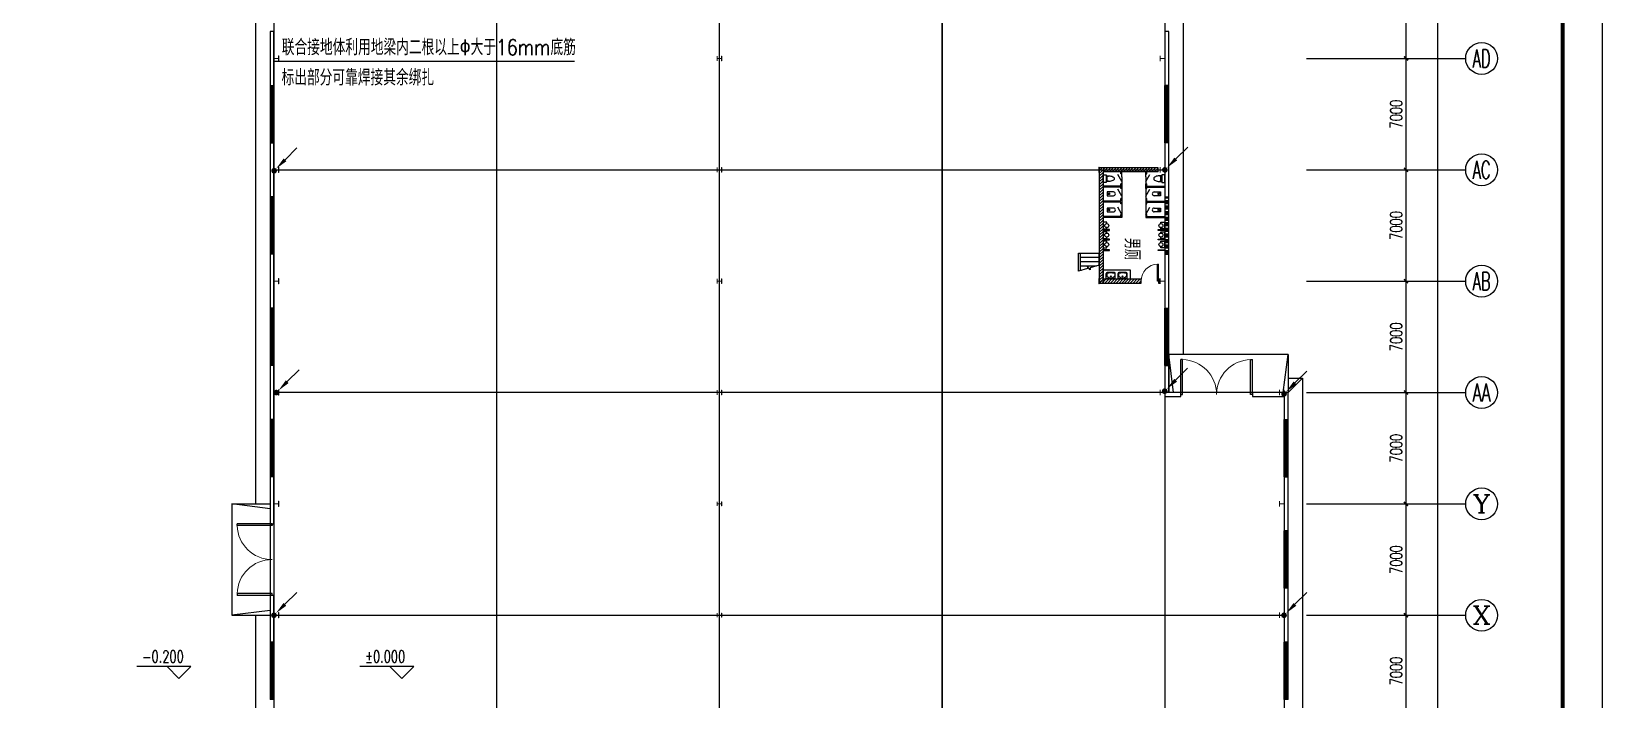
# Model space of a CAD drawing. Extents: x -496980 to 486425, y -292187 to -29437.
# Drawn here: x 226873 to 325629, y -142744 to -100744 of the extents above; entities that cross this region are included whole.
import ezdxf
from ezdxf.enums import TextEntityAlignment as Align

# ---------------------------------------------------------------- set-up
doc = ezdxf.new("R2010")
doc.units = 0
doc.header["$LTSCALE"] = 1000
doc.header["$MEASUREMENT"] = 0
doc.linetypes.add('DASH', pattern=[0.35, 0.25, -0.1])
for name, color, linetype in [('AXIS', 3, 'Continuous'), ('AXIS_TEXT', 7, 'Continuous'), ('DIM_ELEV', 3, 'Continuous'), ('LVTRY', 6, 'Continuous'), ('LWIRE', 4, 'Continuous'), ('PUB_HATCH', 8, 'Continuous'), ('PUB_TEXT', 7, 'Continuous'), ('PUB_TITLE', 4, 'Continuous'), ('STAIR', 2, 'Continuous'), ('WALL', 9, 'Continuous'), ('WINDOW', 4, 'Continuous'), ('WIRE-接地', 4, 'Continuous'), ('ZDH', 7, 'Continuous'), ('洁具', 7, 'Continuous')]:
    doc.layers.add(name, color=color, linetype=linetype)
doc.layers.add('STXT_XG_THIN', color=2, linetype='Continuous', lineweight=0)
doc.styles.add('_HZTXT', font='txt.shx', dxfattribs={"width": 0.8, "bigfont": 'hztxt.shx'})
doc.styles.add('_TCH_AXIS', font='COMPLEX', dxfattribs={"bigfont": 'GBCBIG'})
doc.styles.add('_TCH_DIM', font='SIMPLEX', dxfattribs={"bigfont": 'GBCBIG'})
doc.styles.add('_TCH_DIM_T3', font='SIMPLEX', dxfattribs={"width": 0.705882, "bigfont": 'GBCBIG'})
doc.styles.add('COMPLEX', font='COMPLEX')
doc.styles.get("Standard").update_dxf_attribs({"font": 'gbenor.shx', "bigfont": 'gbcbig.shx'})
doc.styles.add('TG_LINETYPE', font='SIMPLEX', dxfattribs={"width": 0.8, "height": 3, "bigfont": 'HZTXT'})
doc.linetypes.add('TG_E', pattern='A,2,-0.4,["E",TG_LINETYPE,S=0.1,R=0,X=-0.28,Y=-0.15],0', length=2.4)
doc.dimstyles.new('_TCH_ARCH&&250', dxfattribs={"dimtxt": 743.75, "dimasz": 250, "dimexe": 625, "dimexo": 750, "dimgap": 250, "dimtad": 1, "dimdec": 0, "dimzin": 0, "dimdsep": 46, "dimtxsty": '_TCH_DIM_T3', "dimblk": 'ARCHTICK', "dimcen": 0.09, "dimclrt": 7, "dimazin": 2, "dimtfac": 1, "dimtdec": 0, "dimtix": 1, "dimtmove": 2, "dimatfit": 3, "dimfxl": 0, "dimtolj": 1, "dimtzin": 0, "dimarcsym": 0})
pattern_1 = [(45, (0, 89.76), (-88.388383, 88.388383), [])]

# ---------------------------------------------------------------- blocks, each defined once
blk = doc.blocks.new('_LV1')
for p, q in [((-280, 0), (280, 0)), ((-280, 0), (-280, -361)), ((280, 0), (280, -361)), ((-280, -29), (280, -29)), ((-251, -356), (-251, -214)), ((0, -29), (-90, -29)), ((-90, -29), (90, -29)), ((251, -356), (251, -215))]:
    blk.add_line(p, q)
for centre, radius in [((-139, -69), 15), ((1, -182), 24.9), ((0, -57), 8), ((139, -69), 15)]:
    blk.add_circle(centre, radius)
for centre, radius, start, end in [((-224, -361), 56, 180, 263.48098), ((-223, -214), 28, 133.15434, 180), ((-223, -356), 28, 180, 263.49841), ((0, -452), 354, 46.75809, 133.15434), ((0, 1600), 2029, 263.48098, 276.51902), ((0, 1600), 1997, 263.49841, 276.51223), ((223, -356), 28, 276.51223, 0), ((224, -361), 56, 276.51902, 0), ((223, -215), 28, 0, 46.75809)]:
    blk.add_arc(centre, radius, start, end)
blk = doc.blocks.new('$TelecSys$00000078')
for p, q in [((1.15, 1.15), (0.55, 0.55)), ((0.104, 0.104), (0.104, 0.104)), ((-0.104, -0.104), (-0.104, -0.104))]:
    blk.add_line(p, q)
at = {"const_width": 0.142}
blk.add_lwpolyline([(-0.071, 0, 1), (0.071, 0, 1)], format="xyb", close=True, dxfattribs=at)
blk.add_solid([(0.62, 0.48), (0.48, 0.62), (0.1, 0.1)])
at = {"width": 0.8, "flags": 9}
blk.add_attdef('A', (0, 0), '', height=0.00002, dxfattribs=at)
blk = doc.blocks.new('_ArchTick')
at = {"color": 0, "linetype": 'ByBlock', "const_width": 0.4}
blk.add_lwpolyline([(-0.5, -0.5), (0.5, 0.5)], dxfattribs=at)
blk = doc.blocks.new('*D103')
at = {"layer": 'AXIS', "color": 0, "lineweight": -2}
for p, q in [((307774, -137444), (313899, -137444)), ((313274, -144444), (313274, -137444)), ((307774, -144444), (313899, -144444))]:
    blk.add_line(p, q, dxfattribs=at)
at = {"layer": 'Defpoints', "color": 0}
for p in [(307024, -137444), (313274, -137444), (307024, -144444)]:
    blk.add_point(p, dxfattribs=at)
at = {"layer": 'AXIS', "color": 0, "lineweight": -2, "xscale": 250, "yscale": 250, "zscale": 250}
for p, rotation in [((313274, -137444), 90), ((313274, -144444), 270)]:
    blk.add_blockref('_ArchTick', p, dxfattribs=dict(at, rotation=rotation))
at = {"layer": 'AXIS', "color": 7, "insert": (312652, -140944), "char_height": 743.8, "attachment_point": 5, "rotation": 90, "style": '_TCH_DIM_T3'}
blk.add_mtext('\\A1;7000', dxfattribs=at)
blk = doc.blocks.new('*D104')
at = {"layer": 'AXIS', "color": 0, "lineweight": -2}
for p, q in [((307774, -130444), (313899, -130444)), ((313274, -137444), (313274, -130444)), ((307774, -137444), (313899, -137444))]:
    blk.add_line(p, q, dxfattribs=at)
at = {"layer": 'Defpoints', "color": 0}
for p in [(307024, -130444), (313274, -130444), (307024, -137444)]:
    blk.add_point(p, dxfattribs=at)
at = {"layer": 'AXIS', "color": 0, "lineweight": -2, "xscale": 250, "yscale": 250, "zscale": 250}
for p, rotation in [((313274, -130444), 90), ((313274, -137444), 270)]:
    blk.add_blockref('_ArchTick', p, dxfattribs=dict(at, rotation=rotation))
at = {"layer": 'AXIS', "color": 7, "insert": (312652, -133944), "char_height": 743.8, "attachment_point": 5, "rotation": 90, "style": '_TCH_DIM_T3'}
blk.add_mtext('\\A1;7000', dxfattribs=at)
blk = doc.blocks.new('*D105')
at = {"layer": 'AXIS', "color": 0, "lineweight": -2}
for p, q in [((307774, -123444), (313899, -123444)), ((313274, -130444), (313274, -123444)), ((307774, -130444), (313899, -130444))]:
    blk.add_line(p, q, dxfattribs=at)
at = {"layer": 'Defpoints', "color": 0}
for p in [(307024, -123444), (313274, -123444), (307024, -130444)]:
    blk.add_point(p, dxfattribs=at)
at = {"layer": 'AXIS', "color": 0, "lineweight": -2, "xscale": 250, "yscale": 250, "zscale": 250}
for p, rotation in [((313274, -123444), 90), ((313274, -130444), 270)]:
    blk.add_blockref('_ArchTick', p, dxfattribs=dict(at, rotation=rotation))
at = {"layer": 'AXIS', "color": 7, "insert": (312652, -126944), "char_height": 743.8, "attachment_point": 5, "rotation": 90, "style": '_TCH_DIM_T3'}
blk.add_mtext('\\A1;7000', dxfattribs=at)
blk = doc.blocks.new('*D106')
at = {"layer": 'AXIS', "color": 0, "lineweight": -2}
for p, q in [((307774, -116444), (313899, -116444)), ((313274, -123444), (313274, -116444)), ((307774, -123444), (313899, -123444))]:
    blk.add_line(p, q, dxfattribs=at)
at = {"layer": 'Defpoints', "color": 0}
for p in [(307024, -116444), (313274, -116444), (307024, -123444)]:
    blk.add_point(p, dxfattribs=at)
at = {"layer": 'AXIS', "color": 0, "lineweight": -2, "xscale": 250, "yscale": 250, "zscale": 250}
for p, rotation in [((313274, -116444), 90), ((313274, -123444), 270)]:
    blk.add_blockref('_ArchTick', p, dxfattribs=dict(at, rotation=rotation))
at = {"layer": 'AXIS', "color": 7, "insert": (312652, -119944), "char_height": 743.8, "attachment_point": 5, "rotation": 90, "style": '_TCH_DIM_T3'}
blk.add_mtext('\\A1;7000', dxfattribs=at)
blk = doc.blocks.new('*D107')
at = {"layer": 'AXIS', "color": 0, "lineweight": -2}
for p, q in [((307774, -109444), (313899, -109444)), ((313274, -116444), (313274, -109444)), ((307774, -116444), (313899, -116444))]:
    blk.add_line(p, q, dxfattribs=at)
at = {"layer": 'Defpoints', "color": 0}
for p in [(307024, -109444), (313274, -109444), (307024, -116444)]:
    blk.add_point(p, dxfattribs=at)
at = {"layer": 'AXIS', "color": 0, "lineweight": -2, "xscale": 250, "yscale": 250, "zscale": 250}
for p, rotation in [((313274, -109444), 90), ((313274, -116444), 270)]:
    blk.add_blockref('_ArchTick', p, dxfattribs=dict(at, rotation=rotation))
at = {"layer": 'AXIS', "color": 7, "insert": (312652, -112944), "char_height": 743.8, "attachment_point": 5, "rotation": 90, "style": '_TCH_DIM_T3'}
blk.add_mtext('\\A1;7000', dxfattribs=at)
blk = doc.blocks.new('*D108')
at = {"layer": 'AXIS', "color": 0, "lineweight": -2}
for p, q in [((307774, -102444), (313899, -102444)), ((313274, -109444), (313274, -102444)), ((307774, -109444), (313899, -109444))]:
    blk.add_line(p, q, dxfattribs=at)
at = {"layer": 'Defpoints', "color": 0}
for p in [(307024, -102444), (313274, -102444), (307024, -109444)]:
    blk.add_point(p, dxfattribs=at)
at = {"layer": 'AXIS', "color": 0, "lineweight": -2, "xscale": 250, "yscale": 250, "zscale": 250}
for p, rotation in [((313274, -102444), 90), ((313274, -109444), 270)]:
    blk.add_blockref('_ArchTick', p, dxfattribs=dict(at, rotation=rotation))
at = {"layer": 'AXIS', "color": 7, "insert": (312652, -105944), "char_height": 743.8, "attachment_point": 5, "rotation": 90, "style": '_TCH_DIM_T3'}
blk.add_mtext('\\A1;7000', dxfattribs=at)
blk = doc.blocks.new('*D109')
at = {"layer": 'AXIS', "color": 0, "lineweight": -2}
for p, q in [((307774, -95444), (313899, -95444)), ((313274, -102444), (313274, -95444)), ((307774, -102444), (313899, -102444))]:
    blk.add_line(p, q, dxfattribs=at)
at = {"layer": 'Defpoints', "color": 0}
for p in [(307024, -95444), (313274, -95444), (307024, -102444)]:
    blk.add_point(p, dxfattribs=at)
at = {"layer": 'AXIS', "color": 0, "lineweight": -2, "xscale": 250, "yscale": 250, "zscale": 250}
for p, rotation in [((313274, -95444), 90), ((313274, -102444), 270)]:
    blk.add_blockref('_ArchTick', p, dxfattribs=dict(at, rotation=rotation))
at = {"layer": 'AXIS', "color": 7, "insert": (312652, -98944), "char_height": 743.8, "attachment_point": 5, "rotation": 90, "style": '_TCH_DIM_T3'}
blk.add_mtext('\\A1;7000', dxfattribs=at)
blk = doc.blocks.new('*D116')
at = {"layer": 'AXIS', "color": 0, "lineweight": -2}
for p, q in [((307774, -67204), (315899, -67204)), ((315274, -249684), (315274, -67204)), ((307774, -249684), (315899, -249684))]:
    blk.add_line(p, q, dxfattribs=at)
at = {"layer": 'Defpoints', "color": 0}
for p in [(307024, -67204), (315274, -67204), (307024, -249684)]:
    blk.add_point(p, dxfattribs=at)
at = {"layer": 'AXIS', "color": 0, "lineweight": -2, "xscale": 250, "yscale": 250, "zscale": 250}
for p, rotation in [((315274, -67204), 90), ((315274, -249684), 270)]:
    blk.add_blockref('_ArchTick', p, dxfattribs=dict(at, rotation=rotation))
at = {"layer": 'AXIS', "color": 7, "insert": (314652, -158444), "char_height": 743.8, "attachment_point": 5, "rotation": 90, "style": '_TCH_DIM_T3'}
blk.add_mtext('\\A1;182480', dxfattribs=at)
blk = doc.blocks.new('$DorLib2D$00000002')
for p, q in [((-0.5, 0), (-0.5, 0.4875)), ((-0.475, 0.4875), (-0.5, 0.4875)), ((-0.475, 0), (-0.475, 0.4875)), ((0.475, 0), (0.475, 0.4875)), ((0.475, 0.4875), (0.5, 0.4875)), ((0.5, 0), (0.5, 0.4875)), ((-0.5, 0), (-0.475, 0)), ((0.5, 0), (0.475, 0))]:
    blk.add_line(p, q)
at = {"lineweight": 13}
for centre, start, end in [((-0.4875, 0), 0, 88.53072), ((0.4875, 0), 91.46928, 180)]:
    blk.add_arc(centre, 0.4875, start, end, dxfattribs=at)
blk = doc.blocks.new('$TCHSYS$WIN2D')
for p, q in [((-0.5, 0.5), (0.5, 0.5)), ((-0.5, 0.5), (-0.5, -0.5)), ((0.5, 0.5), (0.5, -0.5)), ((0.5, 0.167), (-0.5, 0.167)), ((0.5, -0.167), (-0.5, -0.167)), ((-0.5, -0.5), (0.5, -0.5))]:
    blk.add_line(p, q)
blk = doc.blocks.new('_AXISO')
blk.add_circle((0, 0), 0.5)
at = {"layer": 'AXIS_TEXT', "style": 'COMPLEX', "width": 1.041667}
blk.add_attdef('A', text='', height=0.56, dxfattribs=at).set_placement((-0.25, -0.28), (0.25, -0.28), align=Align.FIT)
blk = doc.blocks.new('$DorLib2D$00000001')
for p, q in [((0.45, 0.975), (0.5, 0.975)), ((0.45, 0), (0.45, 0.975)), ((0.5, 0), (0.5, 0.975)), ((0.5, 0), (0.45, 0))]:
    blk.add_line(p, q)
at = {"lineweight": 13}
blk.add_arc((0.475, 0), 0.975, 91.46928, 180, dxfattribs=at)
blk = doc.blocks.new('$plan$00002826')
at = {"layer": '洁具', "color": 7}
blk.add_line((-260, -140), (-260, 140), dxfattribs=at)
at = {"layer": '洁具'}
blk.add_line((-200, 170), (-200, -170), dxfattribs=at)
blk.add_lwpolyline([(-650, 92, 0.537872), (-650, -92, 0.149947), (-430, -170), (-200, -170), (-200, -220, 0.414214), (-170, -250), (-30, -250, 0.414214), (0, -220), (0, 220, 0.414214), (-30, 250), (-170, 250, 0.414214), (-200, 220), (-200, 170), (-430, 170, 0.149947)], format="xyb", close=True, dxfattribs=at)
at = {"layer": '洁具', "color": 7}
for centre, start, end in [((-413, -227), 67.45048, 91.47253), ((-413, 227), 268.63393, 292.54952)]:
    blk.add_arc(centre, 398, start, end, dxfattribs=at)

msp = doc.modelspace()

# ---------------------------------------------------------------- hatches: boundary and pattern name
at = {"layer": 'PUB_HATCH'}
h = msp.add_hatch(dxfattribs=at)
h.set_pattern_fill('普通砖', color=256, scale=50, style=0)
h.set_pattern_definition(pattern_1)
h.paths.add_polyline_path([(297686.9, -109324.2), (293997.3, -109324.2), (294237.3, -109564.2), (297686.9, -109564.2)])
h = msp.add_hatch(dxfattribs=at)
h.set_pattern_fill('普通砖', color=256, scale=50, style=0)
h.set_pattern_definition(pattern_1)
h.paths.add_polyline_path([(294237.3, -109564.2), (293997.3, -109324.2), (293997.3, -116564.2), (294237.3, -116324.2)])
h = msp.add_hatch(dxfattribs=at)
h.set_pattern_fill('普通砖', color=256, scale=50, style=0)
h.set_pattern_definition(pattern_1)
h.paths.add_polyline_path([(293997.3, -116564.2), (296618.8, -116564.2), (296618.8, -116324.2), (294237.3, -116324.2)])
h = msp.add_hatch(dxfattribs=at)
h.set_pattern_fill('普通砖', color=256, scale=50, style=0)
h.set_pattern_definition(pattern_1)
h.paths.add_polyline_path([(297827.5, -116324.2), (297718.8, -116324.2), (297718.8, -116564.2), (297827.5, -116564.2)])

# ---------------------------------------------------------------- linework, layer by layer
at = {"color": 2}
msp.add_line((305857.3, -123444.2), (306757.3, -122544.2), dxfattribs=at)
for points in [[(240977.3, -130444.2), (240977.3, -81444.2)], [(299257.3, -95444.2), (299257.3, -121044.2)], [(305857.3, -122544.2), (306757.3, -122544.2), (306757.3, -180584.2), (305857.3, -180584.2)], [(228117.3, -171544.2), (240977.3, -171544.2), (240977.3, -137444.2)]]:
    msp.add_lwpolyline(points, dxfattribs=at)
for points in [[(294237.3, -113204.3), (294237.3, -113255.4), (294633.2, -113255.4), (294633.2, -113204.3)], [(298097.3, -113204.3), (298097.3, -113255.4), (297701.5, -113255.4), (297701.5, -113204.3)], [(294237.3, -113800.8), (294237.3, -113851.9), (294633.2, -113851.9), (294633.2, -113800.8)], [(294237.3, -114465.2), (294237.3, -114516.3), (294633.2, -114516.3), (294633.2, -114465.2)], [(298097.3, -113800.8), (298097.3, -113851.9), (297701.5, -113851.9), (297701.5, -113800.8)], [(298097.3, -114465.2), (298097.3, -114516.3), (297701.5, -114516.3), (297701.5, -114465.2)]]:
    msp.add_lwpolyline(points, close=True)
msp.add_lwpolyline([(294237.3, -116324.2), (294237.3, -115724.2), (295937.3, -115724.2), (295937.3, -116324.2)])
at = {"layer": 'AXIS'}
for p, q in [((307024, -102444.2), (317024, -102444.2)), ((307024, -109444.2), (317024, -109444.2)), ((307024, -116444.2), (317024, -116444.2)), ((307024, -123444.2), (317024, -123444.2)), ((307024, -130444.2), (317024, -130444.2)), ((307024, -137444.2), (317024, -137444.2))]:
    msp.add_line(p, q, dxfattribs=at)
at = {"layer": 'DIM_ELEV'}
for p, q in [((236895.1, -140672.2), (233500.6, -140672.2)), ((236145.1, -141422.2), (235395.1, -140672.2)), ((236145.1, -141422.2), (236895.1, -140672.2)), ((250904, -140672.2), (247509.6, -140672.2)), ((250154, -141422.2), (249404, -140672.2)), ((250154, -141422.2), (250904, -140672.2))]:
    msp.add_line(p, q, dxfattribs=at)
at = {"layer": 'PUB_TEXT', "color": 3}
msp.add_line((242117.3, -102613.8), (261006.9, -102613.8), dxfattribs=at)
at = {"layer": 'PUB_TITLE'}
msp.add_lwpolyline([(177129, -29436.9), (177129, -292186.9), (325629, -292186.9), (325629, -29436.9)], close=True, dxfattribs=at)
at = {"layer": 'PUB_TITLE', "const_width": 250}
msp.add_lwpolyline([(179629, -35686.9), (179629, -289686.9), (323129, -289686.9), (323129, -35686.9)], close=True, dxfattribs=at)
at = {"layer": 'STAIR'}
for p, q in [((292697.3, -115808.2), (292697.3, -114674.2)), ((292697.3, -114674.2), (292817.3, -114674.2)), ((292817.3, -115773.3), (292817.3, -114674.2)), ((292817.3, -114674.2), (293997.3, -114674.2)), ((292817.3, -114944.2), (293997.3, -114944.2)), ((292817.3, -115214.2), (293997.3, -115214.2)), ((292817.3, -115484.2), (293811.6, -115484.2)), ((293417.3, -115734.7), (293258.4, -115517.6)), ((293258.4, -115517.6), (293261.1, -115644.3)), ((293997.3, -115430.2), (293414.4, -115599.7)), ((293997.3, -115430.2), (293997.3, -114674.2)), ((293261.1, -115644.3), (292697.3, -115808.2)), ((292817.3, -115754.2), (292883.1, -115754.2)), ((293414.4, -115599.7), (293417.3, -115734.7)), ((305857.3, -121044.2), (298357.3, -121044.2)), ((298357.3, -121044.2), (298357.3, -123444.2)), ((298657.3, -123444.2), (298357.3, -121044.2)), ((305557.3, -123444.2), (305857.3, -121044.2)), ((305857.3, -121044.2), (305857.3, -123444.2)), ((305857.3, -123444.2), (298357.3, -123444.2)), ((239477.3, -130444.2), (239477.3, -137444.2)), ((239477.3, -130444.2), (241877.3, -130444.2)), ((241877.3, -130744.2), (239477.3, -130444.2)), ((241877.3, -130444.2), (241877.3, -137444.2)), ((241877.3, -137144.2), (239477.3, -137444.2)), ((239477.3, -137444.2), (241877.3, -137444.2))]:
    msp.add_line(p, q, dxfattribs=at)
at = {"layer": 'STXT_XG_THIN', "color": 2}
for points in [[(242117.3, -102614.2), (242117.3, -102274.2), (242127.5, -102274.2), (242127.5, -102441.3), (242407.1, -102441.3), (242407.1, -102274.2), (242417.3, -102274.2), (242417.3, -102614.2), (242407.1, -102614.2), (242407.1, -102447.1), (242127.5, -102447.1), (242127.5, -102614.2), (242117.3, -102614.2)], [(269967.3, -102584.1), (269967.3, -102304.1), (269977.5, -102304.1), (269977.5, -102441.2), (270257.1, -102441.2), (270257.1, -102304.1), (270267.3, -102304.1), (270267.3, -102584.1), (270257.1, -102584.1), (270257.1, -102447), (269977.5, -102447), (269977.5, -102584.1), (269967.3, -102584.1)], [(297817.3, -102614.2), (297817.3, -102274.2), (297827.5, -102274.2), (297827.5, -102441.3), (298107.1, -102441.3), (298107.1, -102274.2), (298117.3, -102274.2), (298117.3, -102614.2), (298107.1, -102614.2), (298107.1, -102447.1), (297827.5, -102447.1), (297827.5, -102614.2), (297817.3, -102614.2)], [(242117.3, -109614.2), (242117.3, -109274.2), (242127.5, -109274.2), (242127.5, -109441.3), (242407.1, -109441.3), (242407.1, -109274.2), (242417.3, -109274.2), (242417.3, -109614.2), (242407.1, -109614.2), (242407.1, -109447.1), (242127.5, -109447.1), (242127.5, -109614.2), (242117.3, -109614.2)], [(269967.3, -109584.1), (269967.3, -109304.1), (269977.5, -109304.1), (269977.5, -109441.2), (270257.1, -109441.2), (270257.1, -109304.1), (270267.3, -109304.1), (270267.3, -109584.1), (270257.1, -109584.1), (270257.1, -109447), (269977.5, -109447), (269977.5, -109584.1), (269967.3, -109584.1)], [(293967.3, -109614.2), (293967.3, -109274.2), (293977.5, -109274.2), (293977.5, -109441.3), (294257.1, -109441.3), (294257.1, -109274.2), (294267.3, -109274.2), (294267.3, -109614.2), (294257.1, -109614.2), (294257.1, -109447.1), (293977.5, -109447.1), (293977.5, -109614.2), (293967.3, -109614.2)], [(297817.3, -109614.2), (297817.3, -109274.2), (297827.5, -109274.2), (297827.5, -109441.3), (298107.1, -109441.3), (298107.1, -109274.2), (298117.3, -109274.2), (298117.3, -109614.2), (298107.1, -109614.2), (298107.1, -109447.1), (297827.5, -109447.1), (297827.5, -109614.2), (297817.3, -109614.2)], [(242117.3, -116614.2), (242117.3, -116274.2), (242127.5, -116274.2), (242127.5, -116441.3), (242407.1, -116441.3), (242407.1, -116274.2), (242417.3, -116274.2), (242417.3, -116614.2), (242407.1, -116614.2), (242407.1, -116447.1), (242127.5, -116447.1), (242127.5, -116614.2), (242117.3, -116614.2)], [(269967.3, -116584.1), (269967.3, -116304.1), (269977.5, -116304.1), (269977.5, -116441.2), (270257.1, -116441.2), (270257.1, -116304.1), (270267.3, -116304.1), (270267.3, -116584.1), (270257.1, -116584.1), (270257.1, -116447), (269977.5, -116447), (269977.5, -116584.1), (269967.3, -116584.1)], [(293967.3, -116614.2), (293967.3, -116274.2), (293977.5, -116274.2), (293977.5, -116441.3), (294257.1, -116441.3), (294257.1, -116274.2), (294267.3, -116274.2), (294267.3, -116614.2), (294257.1, -116614.2), (294257.1, -116447.1), (293977.5, -116447.1), (293977.5, -116614.2), (293967.3, -116614.2)], [(297817.3, -116614.2), (297817.3, -116274.2), (297827.5, -116274.2), (297827.5, -116441.3), (298107.1, -116441.3), (298107.1, -116274.2), (298117.3, -116274.2), (298117.3, -116614.2), (298107.1, -116614.2), (298107.1, -116447.1), (297827.5, -116447.1), (297827.5, -116614.2), (297817.3, -116614.2)], [(242117.3, -123614.2), (242117.3, -123274.2), (242127.5, -123274.2), (242127.5, -123441.3), (242407.1, -123441.3), (242407.1, -123274.2), (242417.3, -123274.2), (242417.3, -123614.2), (242407.1, -123614.2), (242407.1, -123447.1), (242127.5, -123447.1), (242127.5, -123614.2), (242117.3, -123614.2)], [(269967.3, -123584.1), (269967.3, -123304.1), (269977.5, -123304.1), (269977.5, -123441.2), (270257.1, -123441.2), (270257.1, -123304.1), (270267.3, -123304.1), (270267.3, -123584.1), (270257.1, -123584.1), (270257.1, -123447), (269977.5, -123447), (269977.5, -123584.1), (269967.3, -123584.1)], [(269967.3, -123569.1), (269967.3, -123319.1), (269977.5, -123319.1), (269977.5, -123441.2), (270257.1, -123441.2), (270257.1, -123319.1), (270267.3, -123319.1), (270267.3, -123569.1), (270257.1, -123569.1), (270257.1, -123447), (269977.5, -123447), (269977.5, -123569.1), (269967.3, -123569.1)], [(297817.3, -123614.2), (297817.3, -123274.2), (297827.5, -123274.2), (297827.5, -123441.3), (298107.1, -123441.3), (298107.1, -123274.2), (298117.3, -123274.2), (298117.3, -123614.2), (298107.1, -123614.2), (298107.1, -123447.1), (297827.5, -123447.1), (297827.5, -123614.2), (297817.3, -123614.2)], [(305317.2, -123611.3), (305317.2, -123271.3), (305327.4, -123271.3), (305327.4, -123438.4), (305607, -123438.4), (305607, -123271.3), (305617.2, -123271.3), (305617.2, -123611.3), (305607, -123611.3), (305607, -123444.2), (305327.4, -123444.2), (305327.4, -123611.3), (305317.2, -123611.3)], [(242117.3, -130614.2), (242117.3, -130274.2), (242127.5, -130274.2), (242127.5, -130441.3), (242407.1, -130441.3), (242407.1, -130274.2), (242417.3, -130274.2), (242417.3, -130614.2), (242407.1, -130614.2), (242407.1, -130447.1), (242127.5, -130447.1), (242127.5, -130614.2), (242117.3, -130614.2)], [(269967.3, -130569.1), (269967.3, -130319.1), (269977.5, -130319.1), (269977.5, -130441.2), (270257.1, -130441.2), (270257.1, -130319.1), (270267.3, -130319.1), (270267.3, -130569.1), (270257.1, -130569.1), (270257.1, -130447), (269977.5, -130447), (269977.5, -130569.1), (269967.3, -130569.1)], [(305317.2, -130611.3), (305317.2, -130271.3), (305327.4, -130271.3), (305327.4, -130438.4), (305607, -130438.4), (305607, -130271.3), (305617.2, -130271.3), (305617.2, -130611.3), (305607, -130611.3), (305607, -130444.2), (305327.4, -130444.2), (305327.4, -130611.3), (305317.2, -130611.3)], [(242117.3, -137614.2), (242117.3, -137274.2), (242127.5, -137274.2), (242127.5, -137441.3), (242407.1, -137441.3), (242407.1, -137274.2), (242417.3, -137274.2), (242417.3, -137614.2), (242407.1, -137614.2), (242407.1, -137447.1), (242127.5, -137447.1), (242127.5, -137614.2), (242117.3, -137614.2)], [(269967.3, -137569.1), (269967.3, -137319.1), (269977.5, -137319.1), (269977.5, -137441.2), (270257.1, -137441.2), (270257.1, -137319.1), (270267.3, -137319.1), (270267.3, -137569.1), (270257.1, -137569.1), (270257.1, -137447), (269977.5, -137447), (269977.5, -137569.1), (269967.3, -137569.1)], [(305317.2, -137611.3), (305317.2, -137271.3), (305327.4, -137271.3), (305327.4, -137438.4), (305607, -137438.4), (305607, -137271.3), (305617.2, -137271.3), (305617.2, -137611.3), (305607, -137611.3), (305607, -137444.2), (305327.4, -137444.2), (305327.4, -137611.3), (305317.2, -137611.3)]]:
    msp.add_lwpolyline(points, dxfattribs=at)
at = {"layer": 'WALL', "color": 5}
for p, q in [((241877.3, -100744.2), (241877.3, -104144.2)), ((242117.3, -100744.2), (241877.3, -100744.2)), ((242117.3, -104144.2), (242117.3, -100744.2)), ((298357.3, -100744.2), (298117.3, -100744.2)), ((298117.3, -100744.2), (298117.3, -104144.2)), ((298357.3, -104144.2), (298357.3, -100744.2)), ((241877.3, -104144.2), (242117.3, -104144.2)), ((298117.3, -104144.2), (298357.3, -104144.2)), ((241877.3, -107744.2), (241877.3, -111144.2)), ((242117.3, -107744.2), (241877.3, -107744.2)), ((242117.3, -111144.2), (242117.3, -107744.2)), ((298357.3, -107744.2), (298117.3, -107744.2)), ((298117.3, -107744.2), (298117.3, -118144.2)), ((298357.3, -118144.2), (298357.3, -107744.2)), ((297686.9, -109324.2), (293997.3, -109324.2)), ((293997.3, -109324.2), (293997.3, -116564.2)), ((297686.9, -109564.2), (294237.3, -109564.2)), ((294237.3, -109564.2), (294237.3, -116324.2)), ((297686.9, -109564.2), (297686.9, -109324.2)), ((241877.3, -111144.2), (242117.3, -111144.2)), ((241877.3, -114744.2), (241877.3, -118144.2)), ((242117.3, -114744.2), (241877.3, -114744.2)), ((242117.3, -118144.2), (242117.3, -114744.2)), ((296618.8, -116324.2), (294237.3, -116324.2)), ((296618.8, -116564.2), (296618.8, -116324.2)), ((297827.5, -116324.2), (297718.8, -116324.2)), ((297718.8, -116324.2), (297718.8, -116564.2)), ((297827.5, -116564.2), (297827.5, -116324.2)), ((293997.3, -116564.2), (296618.8, -116564.2)), ((297718.8, -116564.2), (297827.5, -116564.2)), ((241877.3, -118144.2), (242117.3, -118144.2)), ((298117.3, -118144.2), (298357.3, -118144.2)), ((241877.3, -121744.2), (241877.3, -125144.2)), ((242117.3, -121744.2), (241877.3, -121744.2)), ((242117.3, -125144.2), (242117.3, -121744.2)), ((298357.3, -121744.2), (298117.3, -121744.2)), ((298117.3, -121744.2), (298117.3, -123684.2)), ((298357.3, -123444.2), (298357.3, -121744.2)), ((299117.3, -123444.2), (298357.3, -123444.2)), ((299117.3, -123684.2), (299117.3, -123444.2)), ((305857.3, -123444.2), (303617.3, -123444.2)), ((303617.3, -123444.2), (303617.3, -123684.2)), ((305857.3, -125144.2), (305857.3, -123444.2)), ((298117.3, -123684.2), (299117.3, -123684.2)), ((303617.3, -123684.2), (305617.3, -123684.2)), ((305617.3, -123684.2), (305617.3, -125144.2)), ((241877.3, -125144.2), (242117.3, -125144.2)), ((305617.3, -125144.2), (305857.3, -125144.2)), ((241877.3, -128744.2), (241877.3, -131694.2)), ((242117.3, -128744.2), (241877.3, -128744.2)), ((242117.3, -131694.2), (242117.3, -128744.2)), ((305857.3, -128744.2), (305617.3, -128744.2)), ((305617.3, -128744.2), (305617.3, -132144.2)), ((305857.3, -132144.2), (305857.3, -128744.2)), ((241877.3, -131694.2), (242117.3, -131694.2)), ((305617.3, -132144.2), (305857.3, -132144.2)), ((241877.3, -136194.2), (241877.3, -139144.2)), ((242117.3, -136194.2), (241877.3, -136194.2)), ((242117.3, -139144.2), (242117.3, -136194.2)), ((305857.3, -135744.2), (305617.3, -135744.2)), ((305617.3, -135744.2), (305617.3, -139144.2)), ((305857.3, -139144.2), (305857.3, -135744.2)), ((241877.3, -139144.2), (242117.3, -139144.2)), ((305617.3, -139144.2), (305857.3, -139144.2))]:
    msp.add_line(p, q, dxfattribs=at)
at = {"layer": 'WINDOW'}
for p, q in [((295357.3, -109694.2), (295357.3, -109564.2)), ((295417.3, -109894.2), (295417.3, -109564.2)), ((296917.3, -109894.2), (296917.3, -109564.2)), ((296977.3, -109694.2), (296977.3, -109564.2)), ((295357.3, -110464.2), (294237.3, -110464.2)), ((295357.3, -110524.2), (294237.3, -110524.2)), ((295417.3, -110174.2), (295164.7, -109730.6)), ((295417.3, -109694.2), (295357.3, -109694.2)), ((295357.3, -110464.2), (295357.3, -110324.2)), ((295417.3, -110324.2), (295357.3, -110324.2)), ((295357.3, -110624.2), (295357.3, -110524.2)), ((295417.3, -109894.2), (295417.3, -112444.2)), ((295417.3, -110624.2), (295417.3, -110324.2)), ((296917.3, -109694.2), (296977.3, -109694.2)), ((296917.3, -110174.2), (297170, -109730.6)), ((296917.3, -109894.2), (296917.3, -112444.2)), ((296917.3, -110324.2), (296977.3, -110324.2)), ((296917.3, -110624.2), (296917.3, -110324.2)), ((296977.3, -110464.2), (296977.3, -110324.2)), ((296977.3, -110464.2), (298097.3, -110464.2)), ((296977.3, -110524.2), (298097.3, -110524.2)), ((296977.3, -110624.2), (296977.3, -110524.2)), ((295357.3, -111424.2), (294237.3, -111424.2)), ((295357.3, -111484.2), (294237.3, -111484.2)), ((295417.3, -111104.2), (295164.7, -110660.6)), ((295417.3, -110624.2), (295357.3, -110624.2)), ((295357.3, -111424.2), (295357.3, -111254.2)), ((295417.3, -111254.2), (295357.3, -111254.2)), ((295357.3, -111584.2), (295357.3, -111484.2)), ((295417.3, -111584.2), (295357.3, -111584.2)), ((296917.3, -110624.2), (296977.3, -110624.2)), ((296917.3, -111104.2), (297170, -110660.6)), ((296917.3, -111254.2), (296977.3, -111254.2)), ((296917.3, -111584.2), (296977.3, -111584.2)), ((296977.3, -111424.2), (296977.3, -111254.2)), ((296977.3, -111424.2), (298097.3, -111424.2)), ((296977.3, -111484.2), (298097.3, -111484.2)), ((296977.3, -111584.2), (296977.3, -111484.2)), ((295357.3, -112384.2), (294237.3, -112384.2)), ((295357.3, -112384.2), (294237.3, -112384.2)), ((295357.3, -112384.2), (294237.3, -112384.2)), ((295357.3, -112444.2), (294237.3, -112444.2)), ((295417.3, -112444.2), (294237.3, -112444.2)), ((295357.3, -112444.2), (294237.3, -112444.2)), ((295417.3, -112244.2), (295164.7, -111800.6)), ((295357.3, -112384.2), (295357.3, -112244.2)), ((295417.3, -112244.2), (295357.3, -112244.2)), ((296917.3, -112244.2), (297170, -111800.6)), ((296917.3, -112244.2), (296977.3, -112244.2)), ((296917.3, -112444.2), (298097.3, -112444.2)), ((296977.3, -112384.2), (296977.3, -112244.2)), ((296977.3, -112384.2), (298097.3, -112384.2)), ((296977.3, -112384.2), (298097.3, -112384.2)), ((296977.3, -112444.2), (298097.3, -112444.2))]:
    msp.add_line(p, q, dxfattribs=at)
at = {"layer": 'WINDOW', "linetype": 'DASH'}
for p, q in [((298117.3, -111144.2, 900), (298357.3, -111144.2, 900)), ((298197.3, -114744.2, 900), (298197.3, -111144.2, 900)), ((298277.3, -114744.2, 900), (298277.3, -111144.2, 900)), ((298117.3, -114744.2, 900), (298357.3, -114744.2, 900))]:
    msp.add_line(p, q, dxfattribs=at)
at = {"layer": 'WIRE-接地', "linetype": 'TG_E', "const_width": 87.5}
for points in [[(242117.3, -67444.2), (242117.3, -172664.2), (200117.3, -172664.2), (200117.3, -249444.2), (270117.3, -249444.2), (270117.3, -247444.2), (275117.3, -247444.2), (275117.3, -233425), (281117.3, -233425), (281117.3, -228444.2), (291117.3, -228444.2), (291117.3, -200444.2), (298117.3, -200444.2), (298117.3, -179444.2), (305617.2, -179444.2), (305617.2, -123438.4), (298117.3, -123438.4), (298117.3, -67444.2), (242117.3, -67444.2)], [(256120.2, -67444.2), (256117.3, -249444.2)], [(270120.2, -67444.2), (270117.3, -249444.2)], [(284120.2, -67444.2), (284117.7, -228444.2)], [(242127.5, -109447.1), (298117.3, -109447.1)], [(298117.3, -123438.4), (242127.5, -123438.4)], [(298117.3, -123444.2), (298117.3, -179441.2)], [(305607, -137444.2), (242117.3, -137444.2)]]:
    msp.add_lwpolyline(points, dxfattribs=at)
at = {"layer": 'ZDH'}
for points in [[(294891.1, -110831.2), (294489.6, -110831.2), (294489.6, -111069.7), (294891.1, -111069.7)], [(297443.6, -110831.2), (297845.1, -110831.2), (297845.1, -111069.7), (297443.6, -111069.7)], [(297443.6, -110831.2), (297845.1, -110831.2), (297845.1, -111069.7), (297443.6, -111069.7)], [(294891.1, -111845.9), (294489.6, -111845.9), (294489.6, -112084.4), (294891.1, -112084.4)], [(297443.6, -111845.9), (297845.1, -111845.9), (297845.1, -112084.4), (297443.6, -112084.4)], [(297443.6, -111845.9), (297845.1, -111845.9), (297845.1, -112084.4), (297443.6, -112084.4)], [(294474, -112822.7), (294474, -112744.2), (294237.3, -112744.2), (294237.3, -113154.5), (294474, -113154.5), (294474, -113076)], [(294474, -113419.2), (294474, -113340.7), (294237.3, -113340.7), (294237.3, -113751), (294474, -113751), (294474, -113672.5)], [(297860.7, -112822.7), (297860.7, -112744.2), (298097.3, -112744.2), (298097.3, -113154.5), (297860.7, -113154.5), (297860.7, -113076)], [(297860.7, -113419.2), (297860.7, -113340.7), (298097.3, -113340.7), (298097.3, -113751), (297860.7, -113751), (297860.7, -113672.5)], [(294474, -114015.7), (294474, -113937.2), (294237.3, -113937.2), (294237.3, -114347.5), (294474, -114347.5), (294474, -114269)], [(297860.7, -114015.7), (297860.7, -113937.2), (298097.3, -113937.2), (298097.3, -114347.5), (297860.7, -114347.5), (297860.7, -114269)]]:
    msp.add_lwpolyline(points, dxfattribs=at)
for centre, radius in [((294592.3, -110950.7), 54.3), ((294592.3, -110950.7), 54.3), ((297742.4, -110950.7), 54.3), ((297742.4, -110950.7), 54.3), ((294592.3, -111965.4), 54.3), ((294592.3, -111965.4), 54.3), ((297742.4, -111965.4), 54.3), ((297742.4, -111965.4), 54.3), ((294464, -112949.4), 126.6), ((294464, -113545.9), 126.6), ((297870.7, -112949.4), 126.6), ((297870.7, -113545.9), 126.6), ((294464, -114142.4), 126.6), ((297870.7, -114142.4), 126.6)]:
    msp.add_circle(centre, radius, dxfattribs=at)
for centre, start, end in [((294891.1, -110950.4), 270, 90), ((294891.1, -110950.4), 270, 90), ((294891.1, -110950.4), 270, 90), ((294891.1, -110950.4), 270, 90), ((297443.6, -110950.4), 90, 270), ((297443.6, -110950.4), 90, 270), ((297443.6, -110950.4), 90, 270), ((297443.6, -110950.4), 90, 270), ((294891.1, -111965.1), 270, 90), ((294891.1, -111965.1), 270, 90), ((294891.1, -111965.1), 270, 90), ((294891.1, -111965.1), 270, 90), ((297443.6, -111965.1), 90, 270), ((297443.6, -111965.1), 90, 270), ((297443.6, -111965.1), 90, 270), ((297443.6, -111965.1), 90, 270)]:
    msp.add_arc(centre, 119.3, start, end, dxfattribs=at)

# ---------------------------------------------------------------- block references
at = {"yscale": -1, "rotation": 180}
msp.add_blockref('$plan$00002826', (294237.3, -109998.8), dxfattribs=at)
msp.add_blockref('$plan$00002826', (298117.3, -109998.8))
at = {"layer": 'AXIS'}
ref = msp.add_blockref('_AXISO', (318024, -102444.2), dxfattribs=dict(at, xscale=2000, yscale=2000, zscale=2000))
ref.add_attrib('A', 'AD', dxfattribs={"layer": 'AXIS_TEXT', "height": 1131.37, "style": '_TCH_AXIS', "width": 0.552632}).set_placement((317458.3, -103009.9), (318589.7, -103009.9), align=Align.FIT)
ref = msp.add_blockref('_AXISO', (318024, -109444.2), dxfattribs=dict(at, xscale=2000, yscale=2000, zscale=2000))
ref.add_attrib('A', 'AC', dxfattribs={"layer": 'AXIS_TEXT', "height": 1131.37, "style": '_TCH_AXIS', "width": 0.583333}).set_placement((317458.3, -110009.9), (318589.7, -110009.9), align=Align.FIT)
ref = msp.add_blockref('_AXISO', (318024, -116444.2), dxfattribs=dict(at, xscale=2000, yscale=2000, zscale=2000))
ref.add_attrib('A', 'AB', dxfattribs={"layer": 'AXIS_TEXT', "height": 1131.37, "style": '_TCH_AXIS', "width": 0.552632}).set_placement((317458.3, -117009.9), (318589.7, -117009.9), align=Align.FIT)
ref = msp.add_blockref('_AXISO', (318024, -123444.2), dxfattribs=dict(at, xscale=2000, yscale=2000, zscale=2000))
ref.add_attrib('A', 'AA', dxfattribs={"layer": 'AXIS_TEXT', "height": 1131.37, "style": '_TCH_AXIS', "width": 0.538462}).set_placement((317458.3, -124009.9), (318589.7, -124009.9), align=Align.FIT)
ref = msp.add_blockref('_AXISO', (318024, -130444.2), dxfattribs=dict(at, xscale=2000, yscale=2000, zscale=2000))
ref.add_attrib('A', 'Y', dxfattribs={"layer": 'AXIS_TEXT', "height": 1131.4, "style": '_TCH_AXIS', "width": 1.105263}).set_placement((317458.3, -131009.9), (318589.7, -131009.9), align=Align.FIT)
ref = msp.add_blockref('_AXISO', (318024, -137444.2), dxfattribs=dict(at, xscale=2000, yscale=2000, zscale=2000))
ref.add_attrib('A', 'X', dxfattribs={"layer": 'AXIS_TEXT', "height": 1131.4, "style": '_TCH_AXIS', "width": 1.166667}).set_placement((317458.3, -138009.9), (318589.7, -138009.9), align=Align.FIT)
at = {"layer": 'LVTRY', "rotation": 179.9999999999999}
for p in [(294717.3, -116324.2), (295457.3, -116324.2)]:
    msp.add_blockref('_LV1', p, dxfattribs=at)
at = {"layer": 'LWIRE', "xscale": 1250, "yscale": 1250, "zscale": 1250}
for p in [(242127.5, -109500.6), (298117.3, -109447.1), (242267.3, -123447.1), (298107.1, -123357.7), (305607, -123527.7), (242117.3, -137444.2), (305607, -137444.2)]:
    msp.add_blockref('$TelecSys$00000078', p, dxfattribs=at)
at = {"layer": 'WINDOW'}
for name, p, xscale, yscale, zscale, rotation in [('$TCHSYS$WIN2D', (241997.3, -105944.2), 3600, -240, 3600, 270), ('$TCHSYS$WIN2D', (298237.3, -105944.2), 3600, -240, 3600, 90), ('$TCHSYS$WIN2D', (241997.3, -112944.2), 3600, 240, 3600, 270), ('$DorLib2D$00000001', (297168.8, -116444.2), -1100, -1100, -1100, 180), ('$TCHSYS$WIN2D', (241997.3, -119944.2), 3600, 240, 3600, 270), ('$TCHSYS$WIN2D', (298237.3, -119944.2), 3600, 240, 3600, 90), ('$TCHSYS$WIN2D', (241997.3, -126944.2), 3600, 240, 3600, 270), ('$TCHSYS$WIN2D', (305737.3, -126944.2), 3600, 240, 3600, 90), ('$DorLib2D$00000002', (241997.3, -133944.2), -4500, -4500, -4500, 270), ('$TCHSYS$WIN2D', (305737.3, -133944.2), 3600, -240, 3600, 90), ('$TCHSYS$WIN2D', (241997.3, -140944.2), 3600, 240, 3600, 270), ('$TCHSYS$WIN2D', (305737.3, -140944.2), 3600, -240, 3600, 90)]:
    msp.add_blockref(name, p, dxfattribs=dict(at, xscale=xscale, yscale=yscale, zscale=zscale, rotation=rotation))
at = {"layer": 'WINDOW', "xscale": 4500, "yscale": 4500, "zscale": 4500}
msp.add_blockref('$DorLib2D$00000002', (301367.3, -123564.2), dxfattribs=at)

# ---------------------------------------------------------------- texts
at = {"layer": 'DIM_ELEV', "color": 7, "style": '_TCH_DIM', "width": 0.705882}
for s, p in [('-0.200', (233838.1, -140409.7)), ('%%P0.000', (247847.1, -140409.7))]:
    msp.add_text(s, height=743.75, dxfattribs=at).set_placement(p)
at = {"layer": 'PUB_TEXT', "color": 3, "style": '_HZTXT', "width": 0.8}
for s, p in [('联合接地体利用地梁内二根以上Φ大于16mm底筋', (242612.1, -102240.2)), ('标出部分可靠焊接其余绑扎', (242597, -104144.2))]:
    msp.add_text(s, height=998.4, dxfattribs=at).set_placement(p)
at = {"layer": 'PUB_TEXT', "style": '_TCH_DIM'}
msp.add_text('男厕', height=964.54, rotation=270, dxfattribs=at).set_placement((295577.4, -113725.5))

# ---------------------------------------------------------------- dimensions: what is measured, and where the dimension line sits
at = {"layer": 'AXIS'}
for p1, p2, distance, picture, middle in [((307024, -249684.2), (307024, -67204.2), -8250, '*D116', (314652.1, -158444.2)), ((307024, -102444.2), (307024, -95444.2), -6250, '*D109', (312652.1, -98944.2)), ((307024, -109444.2), (307024, -102444.2), -6250, '*D108', (312652.1, -105944.2)), ((307024, -116444.2), (307024, -109444.2), -6250, '*D107', (312652.1, -112944.2)), ((307024, -123444.2), (307024, -116444.2), -6250, '*D106', (312652.1, -119944.2)), ((307024, -130444.2), (307024, -123444.2), -6250, '*D105', (312652.1, -126944.2)), ((307024, -137444.2), (307024, -130444.2), -6250, '*D104', (312652.1, -133944.2)), ((307024, -144444.2), (307024, -137444.2), -6250, '*D103', (312652.1, -140944.2))]:
    dim = msp.add_aligned_dim(p1=p1, p2=p2, distance=distance, dimstyle='_TCH_ARCH&&250', dxfattribs=at)
    dim.commit()
    dim.dimension.update_dxf_attribs({"geometry": picture, "text_midpoint": middle})

doc.saveas('drawing.dxf')
